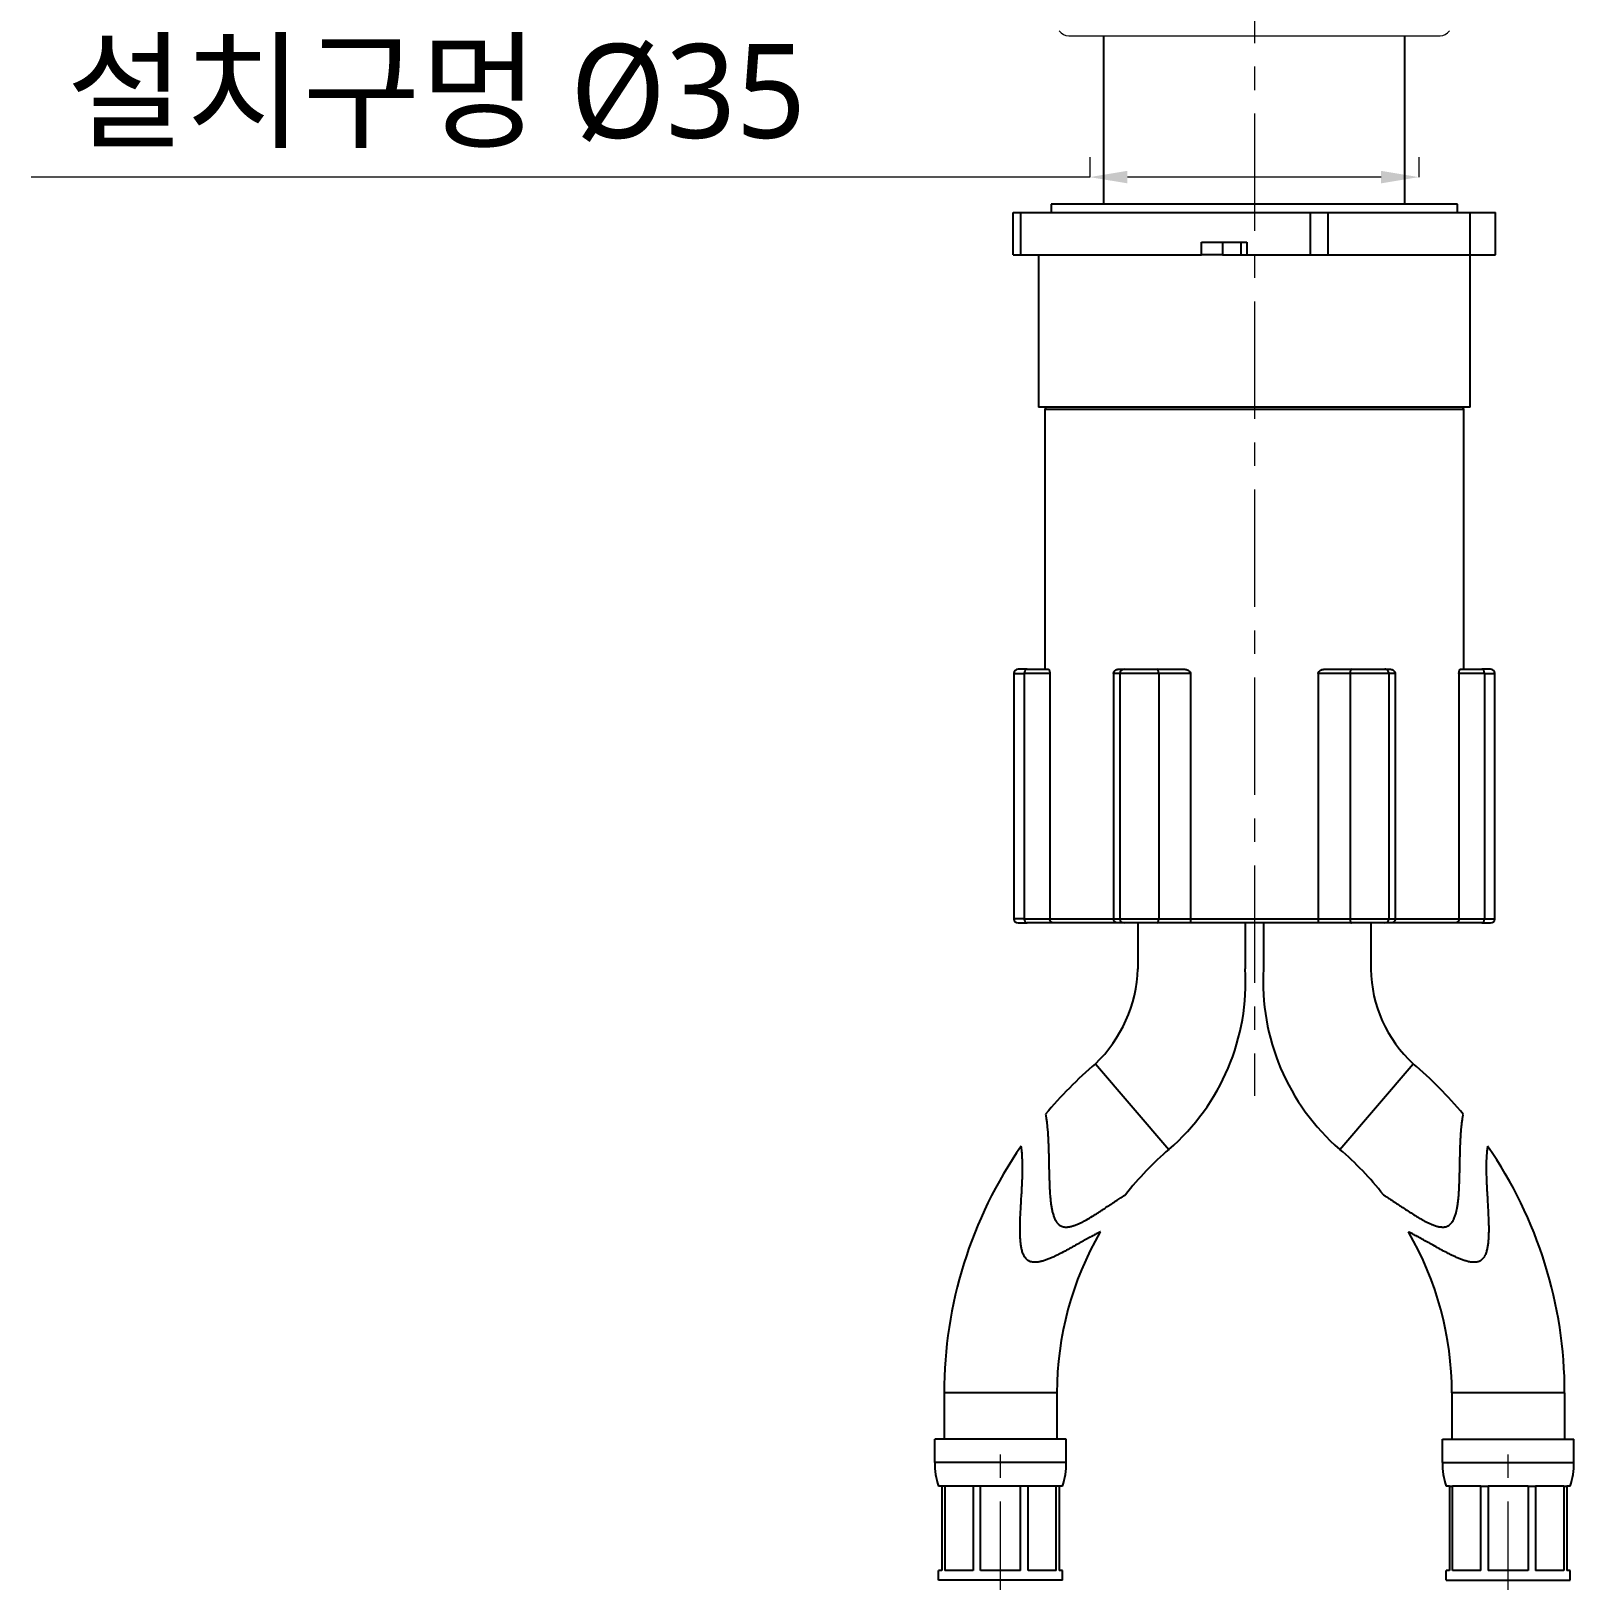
# Model space of a CAD drawing. Extents: x 2474 to 3264, y 0 to 579.
# Drawn here: x 2573.3 to 2737.4, y 108.5 to 273.3 of the extents above; entities that cross this region are included whole.
import ezdxf

# ---------------------------------------------------------------- set-up
doc = ezdxf.new("R2010")
doc.units = 0
doc.header["$LTSCALE"] = 10
doc.header["$MEASUREMENT"] = 0
doc.header["$PDMODE"] = 3
doc.header["$PDSIZE"] = -10
doc.linetypes.add('CENTER', pattern=[2, 1.25, -0.25, 0.25, -0.25])
doc.layers.get('0').update_dxf_attribs({"linetype": 'CONTINUOUS'})
doc.layers.get('DEFPOINTS').update_dxf_attribs({"linetype": 'CONTINUOUS'})
doc.layers.add('1', color=7, linetype='CONTINUOUS')
doc.layers.add('BODY', color=7, linetype='CONTINUOUS')
doc.styles.add('Daelim Dimension', font='NanumGothic.ttf')
doc.dimstyles.new('DEFAULT', dxfattribs={"dimscale": 2, "dimtxt": 2, "dimasz": 2, "dimexe": 0, "dimexo": 2, "dimgap": 1, "dimtad": 1, "dimdec": 0, "dimzin": 9, "dimdsep": 46, "dimtxsty": 'Daelim Dimension', "dimcen": 0.5, "dimclrd": 5, "dimclre": 5, "dimclrt": 256, "dimadec": 1, "dimazin": 0, "dimtfac": 1, "dimtdec": 0, "dimtix": 1, "dimtmove": 0, "dimatfit": 3, "dimfxl": 1, "dimtolj": 1, "dimtzin": 1, "dimlwd": 9, "dimlwe": 9, "dimarcsym": 0})

# ---------------------------------------------------------------- blocks, each defined once
blk = doc.blocks.new('*D0')
at = {"color": 5, "lineweight": 9, "ltscale": 0.5, "transparency": 16777216}
for p, q in [((2685.92, 259.85), (2685.92, 257.73)), ((2720.92, 259.85), (2720.92, 257.73)), ((2685.92, 257.73), (2573.3, 257.73)), ((2716.92, 257.73), (2689.92, 257.73))]:
    blk.add_line(p, q, dxfattribs=at)
at = {"color": 5, "ltscale": 0.5, "transparency": 16777216}
for points in [[(2689.92, 258.4), (2689.92, 257.07), (2685.92, 257.73)], [(2716.92, 258.4), (2716.92, 257.07), (2720.92, 257.73)]]:
    blk.add_solid(points, dxfattribs=at)
at = {"layer": 'DEFPOINTS', "color": 0, "ltscale": 0.5, "transparency": 16777216}
for p in [(2720.92, 257.73), (2685.92, 255.85), (2720.92, 255.85)]:
    blk.add_point(p, dxfattribs=at)
at = {"color": 7, "ltscale": 0.5, "transparency": 16777216, "insert": (2616.41, 266.36), "char_height": 10, "attachment_point": 5, "style": 'Daelim Dimension'}
blk.add_mtext('\\A1;설치구멍 %%C35', dxfattribs=at)

msp = doc.modelspace()

# ---------------------------------------------------------------- linework, layer by layer
at = {"ltscale": 0.5}
for p, q in [((2687.43, 254.92), (2687.43, 272.78)), ((2719.43, 254.92), (2719.43, 272.78))]:
    msp.add_line(p, q, dxfattribs=at)
at = {"layer": '1', "color": 7, "linetype": 'Continuous', "lineweight": 18}
for p, q in [((2683.68, 272.78), (2703.43, 272.78)), ((2703.43, 272.78), (2723.18, 272.78))]:
    msp.add_line(p, q, dxfattribs=at)
at = {"layer": '1', "color": 7, "linetype": 'Continuous', "lineweight": 13}
msp.add_line((2703.43, 273.28), (2703.43, 272.78), dxfattribs=at)
at = {"layer": '1', "color": 7, "linetype": 'Continuous', "lineweight": -3}
for p, q in [((2677.78, 253.97), (2678.58, 253.97)), ((2677.78, 249.47), (2677.78, 253.97)), ((2678.58, 253.97), (2709.39, 253.97)), ((2678.58, 249.47), (2678.58, 253.97)), ((2703.43, 254.87), (2681.83, 254.87)), ((2681.83, 254.87), (2681.83, 253.97)), ((2725.03, 254.87), (2703.43, 254.87)), ((2709.39, 253.97), (2711.3, 253.97)), ((2709.39, 249.47), (2709.39, 253.97)), ((2711.3, 253.97), (2726.38, 253.97)), ((2711.3, 249.47), (2711.3, 253.97)), ((2725.03, 253.97), (2725.03, 254.87)), ((2726.38, 253.97), (2729.08, 253.97)), ((2726.38, 249.47), (2726.38, 253.97)), ((2729.08, 249.47), (2729.08, 253.97)), ((2697.81, 250.82), (2702.64, 250.82)), ((2697.81, 249.47), (2697.81, 250.82)), ((2700.05, 250.82), (2700.05, 249.47)), ((2701.98, 250.82), (2701.98, 249.47)), ((2702.64, 250.82), (2702.64, 249.47)), ((2677.78, 249.47), (2678.58, 249.47)), ((2678.58, 249.47), (2697.81, 249.47)), ((2680.48, 249.47), (2680.48, 233.27)), ((2700.05, 249.47), (2697.81, 249.47)), ((2700.05, 249.47), (2701.98, 249.47)), ((2701.98, 249.47), (2702.64, 249.47)), ((2702.64, 249.47), (2709.39, 249.47)), ((2709.39, 249.47), (2711.3, 249.47)), ((2711.3, 249.47), (2726.38, 249.47)), ((2726.38, 249.47), (2729.08, 249.47)), ((2726.38, 233.27), (2726.38, 249.47)), ((2703.43, 233.27), (2680.48, 233.27)), ((2725.71, 233), (2681.16, 233)), ((2681.16, 233), (2681.16, 205.37)), ((2726.38, 233.27), (2703.43, 233.27)), ((2725.71, 205.37), (2725.71, 233)), ((2677.86, 204.92), (2678.95, 204.92)), ((2677.86, 204.92), (2677.86, 178.82)), ((2679.25, 205.37), (2678.31, 205.37)), ((2678.95, 204.92), (2678.95, 178.82)), ((2681.67, 204.92), (2678.95, 204.92)), ((2679.25, 205.37), (2681.52, 205.37)), ((2681.67, 204.92), (2681.67, 178.82)), ((2689.13, 204.92), (2688.46, 204.92)), ((2688.46, 204.92), (2688.46, 178.82)), ((2689.01, 205.37), (2689.57, 205.37)), ((2689.13, 204.92), (2689.13, 178.82)), ((2693.26, 204.92), (2689.13, 204.92)), ((2689.57, 205.37), (2693.11, 205.37)), ((2693.11, 205.37), (2695.95, 205.37)), ((2696.64, 204.92), (2693.26, 204.92)), ((2693.26, 204.92), (2693.26, 178.82)), ((2696.64, 204.92), (2696.64, 178.82)), ((2710.23, 204.92), (2710.23, 178.82)), ((2713.61, 204.92), (2710.23, 204.92)), ((2710.92, 205.37), (2713.76, 205.37)), ((2713.61, 204.92), (2713.61, 178.82)), ((2717.74, 204.92), (2713.61, 204.92)), ((2713.76, 205.37), (2717.3, 205.37)), ((2717.3, 205.37), (2717.86, 205.37)), ((2718.41, 204.92), (2717.74, 204.92)), ((2717.74, 204.92), (2717.74, 178.82)), ((2718.41, 204.92), (2718.41, 178.82)), ((2727.92, 204.92), (2725.2, 204.92)), ((2725.2, 204.92), (2725.2, 178.82)), ((2725.35, 205.37), (2727.62, 205.37)), ((2728.56, 205.37), (2727.62, 205.37)), ((2727.92, 204.92), (2729.01, 204.92)), ((2727.92, 204.92), (2727.92, 178.82)), ((2729.01, 178.82), (2729.01, 204.92)), ((2678.95, 178.82), (2677.86, 178.82)), ((2678.31, 178.37), (2679.25, 178.37)), ((2678.95, 178.82), (2681.67, 178.82)), ((2682.07, 178.37), (2679.25, 178.37)), ((2681.67, 178.82), (2688.46, 178.82)), ((2688.87, 178.37), (2682.07, 178.37)), ((2688.46, 178.82), (2689.13, 178.82)), ((2689.57, 178.37), (2688.87, 178.37)), ((2689.13, 178.82), (2693.26, 178.82)), ((2693.11, 178.37), (2689.57, 178.37)), ((2691.04, 178.36), (2691.04, 173.45)), ((2696.64, 178.37), (2693.11, 178.37)), ((2693.26, 178.82), (2696.64, 178.82)), ((2696.64, 178.82), (2710.23, 178.82)), ((2710.23, 178.37), (2696.64, 178.37)), ((2702.46, 178.39), (2702.46, 173.48)), ((2704.41, 178.39), (2704.41, 173.48)), ((2710.23, 178.82), (2713.61, 178.82)), ((2713.76, 178.37), (2710.23, 178.37)), ((2713.61, 178.82), (2717.74, 178.82)), ((2717.3, 178.37), (2713.76, 178.37)), ((2715.82, 178.36), (2715.82, 173.45)), ((2718, 178.37), (2717.3, 178.37)), ((2717.74, 178.82), (2718.41, 178.82)), ((2724.79, 178.37), (2718, 178.37)), ((2718.41, 178.82), (2725.2, 178.82)), ((2727.62, 178.37), (2724.79, 178.37)), ((2725.2, 178.82), (2727.92, 178.82)), ((2727.62, 178.37), (2728.56, 178.37)), ((2727.92, 178.82), (2729.01, 178.82)), ((2686.54, 163.39), (2694.35, 154.28)), ((2712.52, 154.28), (2720.33, 163.39)), ((2670.43, 128.37), (2670.43, 123.46)), ((2676.43, 128.37), (2670.43, 128.37)), ((2682.43, 128.37), (2676.43, 128.37)), ((2682.43, 128.37), (2682.43, 123.46)), ((2724.43, 128.37), (2724.43, 123.46)), ((2730.43, 128.37), (2724.43, 128.37)), ((2736.43, 128.37), (2730.43, 128.37)), ((2736.43, 128.37), (2736.43, 123.46)), ((2683.43, 123.46), (2669.43, 123.46)), ((2669.43, 120.96), (2669.43, 123.46)), ((2683.43, 120.96), (2683.43, 123.46)), ((2723.43, 123.46), (2737.43, 123.46)), ((2723.43, 120.96), (2723.43, 123.46)), ((2737.43, 120.96), (2737.43, 123.46)), ((2683.43, 120.96), (2669.43, 120.96)), ((2723.43, 120.96), (2737.43, 120.96)), ((2670.18, 118.46), (2669.83, 118.46)), ((2670.18, 118.46), (2670.18, 109.46)), ((2670.51, 118.46), (2670.18, 118.46)), ((2670.51, 118.46), (2670.51, 109.46)), ((2673.52, 118.46), (2670.51, 118.46)), ((2673.52, 118.46), (2673.52, 109.46)), ((2674.31, 118.46), (2673.52, 118.46)), ((2674.31, 109.46), (2674.31, 118.46)), ((2678.55, 118.46), (2674.31, 118.46)), ((2678.55, 109.46), (2678.55, 118.46)), ((2679.36, 118.46), (2678.55, 118.46)), ((2679.36, 109.46), (2679.36, 118.46)), ((2682.35, 118.46), (2679.36, 118.46)), ((2682.35, 109.46), (2682.35, 118.46)), ((2682.68, 118.46), (2682.35, 118.46)), ((2682.68, 118.46), (2682.68, 109.46)), ((2683.03, 118.46), (2682.68, 118.46)), ((2724.18, 118.46), (2723.83, 118.46)), ((2724.18, 118.46), (2724.18, 109.46)), ((2724.18, 118.46), (2724.52, 118.46)), ((2724.52, 109.46), (2724.52, 118.46)), ((2727.51, 118.46), (2724.52, 118.46)), ((2727.51, 109.46), (2727.51, 118.46)), ((2727.51, 118.46), (2728.31, 118.46)), ((2728.31, 118.46), (2728.31, 109.46)), ((2732.55, 118.46), (2728.31, 118.46)), ((2732.55, 118.46), (2732.55, 109.46)), ((2732.55, 118.46), (2733.35, 118.46)), ((2733.35, 118.46), (2733.35, 109.46)), ((2736.36, 118.46), (2733.35, 118.46)), ((2736.36, 118.46), (2736.36, 109.46)), ((2736.36, 118.46), (2736.68, 118.46)), ((2736.68, 118.46), (2736.68, 109.46)), ((2737.03, 118.46), (2736.68, 118.46)), ((2670.18, 109.46), (2669.83, 109.46)), ((2669.83, 108.46), (2669.83, 109.46)), ((2673.52, 109.46), (2670.51, 109.46)), ((2678.55, 109.46), (2674.31, 109.46)), ((2682.35, 109.46), (2679.36, 109.46)), ((2683.03, 109.46), (2682.68, 109.46)), ((2683.03, 108.46), (2683.03, 109.46)), ((2724.18, 109.46), (2723.83, 109.46)), ((2723.83, 108.46), (2723.83, 109.46)), ((2727.51, 109.46), (2724.52, 109.46)), ((2732.55, 109.46), (2728.31, 109.46)), ((2736.36, 109.46), (2733.35, 109.46)), ((2737.03, 109.46), (2736.68, 109.46)), ((2737.03, 108.46), (2737.03, 109.46)), ((2683.03, 108.46), (2669.83, 108.46)), ((2723.83, 108.46), (2737.03, 108.46))]:
    msp.add_line(p, q, dxfattribs=at)
at = {"layer": '1', "color": 7, "linetype": 'Continuous', "lineweight": 18}
for centre, start, end in [((2683.68, 274.03), 216.8704, 270), ((2723.18, 274.03), 270, 323.1296)]:
    msp.add_arc(centre, 1.25, start, end, dxfattribs=at)
at = {"layer": '1', "color": 7, "linetype": 'Continuous', "lineweight": -3}
for centre, radius, start, end in [((2681.43, 233), 0.27, 90, 180), ((2725.44, 233), 0.27, 0, 90), ((2678.31, 204.92), 0.45, 90, 180), ((2728.56, 204.92), 0.45, 0, 90), ((2678.31, 178.82), 0.45, 180, 270), ((2728.56, 178.82), 0.45, 270, 0), ((2676.23, 174.05), 14.83, 314.0472, 357.7967), ((2679, 172.08), 23.5, 310.7751, 3.4145), ((2727.87, 172.08), 23.5, 176.5855, 229.2249), ((2729.76, 173.66), 13.94, 180.8719, 227.4292), ((2716.57, 128.37), 46.14, 130.6169, 140.0255), ((2690.3, 128.37), 46.14, 39.9745, 49.3831), ((2716.57, 128.37), 46.14, 145.3178, 180), ((2716.57, 128.37), 34.14, 130.6169, 141.8629), ((2690.3, 128.37), 34.14, 38.1371, 49.3831), ((2690.3, 128.37), 46.14, 0, 34.6822), ((2716.57, 128.37), 34.14, 149.8666, 180), ((2690.3, 128.37), 34.14, 0, 30.1334), ((2677.43, 120.96), 8, 180, 198.1949), ((2675.43, 120.96), 8, 341.8051, 0), ((2731.43, 120.96), 8, 180, 198.1949), ((2729.43, 120.96), 8, 341.8051, 0)]:
    msp.add_arc(centre, radius, start, end, dxfattribs=at)
for centre, major_axis, ratio, start_param, end_param in [((2679.25, 204.92), (0, -0.45), 0.652821, 3.141593, 4.712389), ((2689.57, 204.92), (0, -0.45), 0.982435, 3.141593, 4.712389), ((2693.11, 204.92), (0, -0.45), 0.329614, 1.570796, 3.141593), ((2713.76, 204.92), (0, -0.45), 0.329614, 3.141593, 4.712389), ((2717.3, 204.92), (0, -0.45), 0.982435, 1.570796, 3.141593), ((2727.62, 204.92), (0, 0.45), 0.652821, 4.712389, 6.283185), ((2679.25, 178.82), (0, -0.45), 0.652821, 4.712389, 6.283185), ((2689.57, 178.82), (0, -0.45), 0.982435, 4.712389, 6.283185), ((2693.11, 178.82), (0, -0.45), 0.329614, 0, 1.570796), ((2713.76, 178.82), (0, 0.45), 0.329614, 1.570796, 3.141593), ((2717.3, 178.82), (0, 0.45), 0.982435, 3.141593, 4.712389), ((2727.62, 178.82), (0, 0.45), 0.652821, 3.141593, 4.712389)]:
    msp.add_ellipse(centre, major_axis=major_axis, ratio=ratio, start_param=start_param, end_param=end_param, dxfattribs=at)
for points, knots in [([(2681.52, 205.37), (2681.53, 205.37), (2681.54, 205.37), (2681.55, 205.36), (2681.56, 205.36), (2681.57, 205.34), (2681.58, 205.33), (2681.59, 205.31), (2681.59, 205.3), (2681.6, 205.29), (2681.61, 205.28), (2681.62, 205.26), (2681.62, 205.24), (2681.64, 205.19), (2681.64, 205.16), (2681.65, 205.13), (2681.65, 205.12), (2681.65, 205.1), (2681.65, 205.1), (2681.66, 205.07), (2681.66, 205.05), (2681.66, 205.02), (2681.66, 205), (2681.67, 204.96), (2681.67, 204.94), (2681.67, 204.92)], [0, 0, 0, 0, 0.125, 0.125, 0.25, 0.25, 0.375, 0.375, 0.4375, 0.4375, 0.5, 0.5, 0.625, 0.625, 0.75, 0.75, 0.78125, 0.78125, 0.8125, 0.8125, 0.875, 0.875, 0.9375, 0.9375, 1, 1, 1, 1]), ([(2688.46, 204.92), (2688.46, 204.94), (2688.46, 204.96), (2688.46, 204.99), (2688.47, 205), (2688.47, 205.02), (2688.47, 205.03), (2688.48, 205.05), (2688.49, 205.07), (2688.5, 205.1), (2688.51, 205.1), (2688.51, 205.12), (2688.52, 205.13), (2688.54, 205.16), (2688.57, 205.19), (2688.6, 205.22), (2688.61, 205.24), (2688.64, 205.26), (2688.65, 205.26), (2688.69, 205.29), (2688.72, 205.3), (2688.76, 205.32), (2688.77, 205.33), (2688.8, 205.34), (2688.82, 205.34), (2688.86, 205.36), (2688.89, 205.36), (2688.95, 205.37), (2688.98, 205.37), (2689.01, 205.37)], [0, 0, 0, 0, 0.0625, 0.0625, 0.09375, 0.09375, 0.125, 0.125, 0.1875, 0.1875, 0.21875, 0.21875, 0.25, 0.25, 0.375, 0.375, 0.4375, 0.4375, 0.5, 0.5, 0.625, 0.625, 0.6875, 0.6875, 0.75, 0.75, 0.875, 0.875, 1, 1, 1, 1]), ([(2695.95, 205.37), (2695.99, 205.37), (2696.02, 205.37), (2696.1, 205.36), (2696.13, 205.36), (2696.2, 205.34), (2696.24, 205.33), (2696.29, 205.31), (2696.31, 205.3), (2696.34, 205.29), (2696.36, 205.28), (2696.41, 205.26), (2696.44, 205.24), (2696.5, 205.19), (2696.53, 205.16), (2696.56, 205.13), (2696.57, 205.12), (2696.58, 205.1), (2696.59, 205.1), (2696.6, 205.07), (2696.61, 205.05), (2696.63, 205.02), (2696.63, 205), (2696.64, 204.96), (2696.64, 204.94), (2696.64, 204.92)], [0, 0, 0, 0, 0.125, 0.125, 0.25, 0.25, 0.375, 0.375, 0.4375, 0.4375, 0.5, 0.5, 0.625, 0.625, 0.75, 0.75, 0.78125, 0.78125, 0.8125, 0.8125, 0.875, 0.875, 0.9375, 0.9375, 1, 1, 1, 1]), ([(2710.23, 204.92), (2710.23, 204.94), (2710.23, 204.96), (2710.23, 204.99), (2710.24, 205), (2710.24, 205.02), (2710.25, 205.03), (2710.26, 205.05), (2710.27, 205.07), (2710.28, 205.1), (2710.29, 205.1), (2710.3, 205.12), (2710.3, 205.13), (2710.34, 205.16), (2710.36, 205.19), (2710.41, 205.22), (2710.42, 205.24), (2710.46, 205.26), (2710.47, 205.26), (2710.52, 205.29), (2710.56, 205.3), (2710.61, 205.32), (2710.63, 205.33), (2710.66, 205.34), (2710.68, 205.34), (2710.74, 205.36), (2710.77, 205.36), (2710.85, 205.37), (2710.88, 205.37), (2710.92, 205.37)], [0, 0, 0, 0, 0.0625, 0.0625, 0.09375, 0.09375, 0.125, 0.125, 0.1875, 0.1875, 0.21875, 0.21875, 0.25, 0.25, 0.375, 0.375, 0.4375, 0.4375, 0.5, 0.5, 0.625, 0.625, 0.6875, 0.6875, 0.75, 0.75, 0.875, 0.875, 1, 1, 1, 1]), ([(2717.86, 205.37), (2717.89, 205.37), (2717.92, 205.37), (2717.98, 205.36), (2718.01, 205.36), (2718.07, 205.34), (2718.09, 205.33), (2718.14, 205.31), (2718.15, 205.3), (2718.18, 205.29), (2718.19, 205.28), (2718.23, 205.26), (2718.25, 205.24), (2718.3, 205.19), (2718.32, 205.16), (2718.35, 205.13), (2718.35, 205.12), (2718.36, 205.1), (2718.37, 205.1), (2718.38, 205.07), (2718.39, 205.05), (2718.4, 205.02), (2718.4, 205), (2718.41, 204.96), (2718.41, 204.94), (2718.41, 204.92)], [0, 0, 0, 0, 0.125, 0.125, 0.25, 0.25, 0.375, 0.375, 0.4375, 0.4375, 0.5, 0.5, 0.625, 0.625, 0.75, 0.75, 0.78125, 0.78125, 0.8125, 0.8125, 0.875, 0.875, 0.9375, 0.9375, 1, 1, 1, 1]), ([(2725.2, 204.92), (2725.2, 204.94), (2725.2, 204.96), (2725.2, 204.99), (2725.2, 205), (2725.21, 205.02), (2725.21, 205.03), (2725.21, 205.05), (2725.21, 205.07), (2725.21, 205.1), (2725.22, 205.1), (2725.22, 205.12), (2725.22, 205.13), (2725.23, 205.16), (2725.23, 205.19), (2725.24, 205.22), (2725.25, 205.24), (2725.25, 205.26), (2725.26, 205.26), (2725.27, 205.29), (2725.27, 205.3), (2725.28, 205.32), (2725.29, 205.33), (2725.3, 205.34), (2725.3, 205.34), (2725.31, 205.36), (2725.32, 205.36), (2725.33, 205.37), (2725.34, 205.37), (2725.35, 205.37)], [0, 0, 0, 0, 0.0625, 0.0625, 0.09375, 0.09375, 0.125, 0.125, 0.1875, 0.1875, 0.21875, 0.21875, 0.25, 0.25, 0.375, 0.375, 0.4375, 0.4375, 0.5, 0.5, 0.625, 0.625, 0.6875, 0.6875, 0.75, 0.75, 0.875, 0.875, 1, 1, 1, 1]), ([(2682.07, 178.37), (2682.07, 178.37), (2682.06, 178.37), (2682.05, 178.37), (2682.04, 178.37), (2682.02, 178.38), (2682.01, 178.38), (2681.98, 178.38), (2681.97, 178.39), (2681.95, 178.39), (2681.93, 178.4), (2681.9, 178.42), (2681.87, 178.43), (2681.84, 178.45), (2681.83, 178.46), (2681.81, 178.48), (2681.79, 178.5), (2681.77, 178.52), (2681.75, 178.54), (2681.75, 178.56), (2681.72, 178.59), (2681.71, 178.62), (2681.7, 178.65), (2681.69, 178.66), (2681.69, 178.67), (2681.69, 178.68), (2681.68, 178.7), (2681.68, 178.72), (2681.67, 178.76), (2681.67, 178.79), (2681.67, 178.82)], [0, 0, 0, 0, 0.03125, 0.03125, 0.0625, 0.0625, 0.125, 0.125, 0.1875, 0.1875, 0.25, 0.25, 0.375, 0.375, 0.4375, 0.4375, 0.5, 0.5625, 0.5625, 0.625, 0.625, 0.75, 0.75, 0.78125, 0.78125, 0.8125, 0.8125, 0.875, 0.875, 1, 1, 1, 1]), ([(2688.87, 178.37), (2688.87, 178.37), (2688.86, 178.37), (2688.85, 178.37), (2688.84, 178.37), (2688.82, 178.38), (2688.81, 178.38), (2688.78, 178.38), (2688.77, 178.39), (2688.74, 178.39), (2688.73, 178.4), (2688.69, 178.42), (2688.67, 178.43), (2688.64, 178.45), (2688.62, 178.46), (2688.6, 178.48), (2688.58, 178.5), (2688.56, 178.52), (2688.55, 178.54), (2688.54, 178.56), (2688.52, 178.59), (2688.5, 178.62), (2688.49, 178.65), (2688.49, 178.66), (2688.48, 178.67), (2688.48, 178.68), (2688.47, 178.7), (2688.47, 178.72), (2688.46, 178.76), (2688.46, 178.79), (2688.46, 178.82)], [0, 0, 0, 0, 0.03125, 0.03125, 0.0625, 0.0625, 0.125, 0.125, 0.1875, 0.1875, 0.25, 0.25, 0.375, 0.375, 0.4375, 0.4375, 0.5, 0.5625, 0.5625, 0.625, 0.625, 0.75, 0.75, 0.78125, 0.78125, 0.8125, 0.8125, 0.875, 0.875, 1, 1, 1, 1]), ([(2696.64, 178.82), (2696.64, 178.79), (2696.64, 178.76), (2696.64, 178.72), (2696.64, 178.7), (2696.64, 178.68), (2696.64, 178.67), (2696.64, 178.66), (2696.64, 178.65), (2696.64, 178.62), (2696.64, 178.59), (2696.64, 178.56), (2696.64, 178.54), (2696.64, 178.52), (2696.64, 178.5), (2696.64, 178.48), (2696.64, 178.46), (2696.64, 178.45), (2696.64, 178.43), (2696.64, 178.42), (2696.64, 178.4), (2696.64, 178.39), (2696.64, 178.39), (2696.64, 178.38), (2696.64, 178.38), (2696.64, 178.38), (2696.64, 178.37), (2696.64, 178.37), (2696.64, 178.37), (2696.64, 178.37), (2696.64, 178.37)], [0, 0, 0, 0, 0.125, 0.125, 0.1875, 0.1875, 0.21875, 0.21875, 0.25, 0.25, 0.375, 0.375, 0.4375, 0.4375, 0.5, 0.5625, 0.5625, 0.625, 0.625, 0.75, 0.75, 0.8125, 0.8125, 0.875, 0.875, 0.9375, 0.9375, 0.96875, 0.96875, 1, 1, 1, 1]), ([(2710.23, 178.82), (2710.23, 178.79), (2710.23, 178.76), (2710.23, 178.72), (2710.23, 178.7), (2710.23, 178.68), (2710.23, 178.67), (2710.23, 178.66), (2710.23, 178.65), (2710.23, 178.62), (2710.23, 178.59), (2710.23, 178.56), (2710.23, 178.54), (2710.23, 178.52), (2710.23, 178.5), (2710.23, 178.48), (2710.23, 178.46), (2710.23, 178.45), (2710.23, 178.43), (2710.23, 178.42), (2710.23, 178.4), (2710.23, 178.39), (2710.23, 178.39), (2710.23, 178.38), (2710.23, 178.38), (2710.23, 178.38), (2710.23, 178.37), (2710.23, 178.37), (2710.23, 178.37), (2710.23, 178.37), (2710.23, 178.37)], [0, 0, 0, 0, 0.125, 0.125, 0.1875, 0.1875, 0.21875, 0.21875, 0.25, 0.25, 0.375, 0.375, 0.4375, 0.4375, 0.5, 0.5625, 0.5625, 0.625, 0.625, 0.75, 0.75, 0.8125, 0.8125, 0.875, 0.875, 0.9375, 0.9375, 0.96875, 0.96875, 1, 1, 1, 1]), ([(2718.41, 178.82), (2718.41, 178.79), (2718.41, 178.76), (2718.4, 178.72), (2718.4, 178.7), (2718.39, 178.68), (2718.39, 178.67), (2718.38, 178.66), (2718.38, 178.65), (2718.37, 178.62), (2718.35, 178.59), (2718.33, 178.56), (2718.32, 178.54), (2718.3, 178.52), (2718.29, 178.5), (2718.27, 178.48), (2718.24, 178.46), (2718.23, 178.45), (2718.2, 178.43), (2718.18, 178.42), (2718.14, 178.4), (2718.13, 178.39), (2718.1, 178.39), (2718.09, 178.38), (2718.06, 178.38), (2718.05, 178.38), (2718.03, 178.37), (2718.02, 178.37), (2718.01, 178.37), (2718, 178.37), (2718, 178.37)], [0, 0, 0, 0, 0.125, 0.125, 0.1875, 0.1875, 0.21875, 0.21875, 0.25, 0.25, 0.375, 0.375, 0.4375, 0.4375, 0.5, 0.5625, 0.5625, 0.625, 0.625, 0.75, 0.75, 0.8125, 0.8125, 0.875, 0.875, 0.9375, 0.9375, 0.96875, 0.96875, 1, 1, 1, 1]), ([(2725.2, 178.82), (2725.2, 178.79), (2725.2, 178.76), (2725.19, 178.72), (2725.19, 178.7), (2725.18, 178.68), (2725.18, 178.67), (2725.17, 178.66), (2725.17, 178.65), (2725.16, 178.62), (2725.15, 178.59), (2725.12, 178.56), (2725.11, 178.54), (2725.1, 178.52), (2725.08, 178.5), (2725.06, 178.48), (2725.04, 178.46), (2725.03, 178.45), (2724.99, 178.43), (2724.97, 178.42), (2724.93, 178.4), (2724.92, 178.39), (2724.9, 178.39), (2724.88, 178.38), (2724.86, 178.38), (2724.85, 178.38), (2724.83, 178.37), (2724.82, 178.37), (2724.81, 178.37), (2724.8, 178.37), (2724.79, 178.37)], [0, 0, 0, 0, 0.125, 0.125, 0.1875, 0.1875, 0.21875, 0.21875, 0.25, 0.25, 0.375, 0.375, 0.4375, 0.4375, 0.5, 0.5625, 0.5625, 0.625, 0.625, 0.75, 0.75, 0.8125, 0.8125, 0.875, 0.875, 0.9375, 0.9375, 0.96875, 0.96875, 1, 1, 1, 1]), ([(2681.21, 158.01), (2681.21, 158.01), (2681.22, 158.01), (2681.22, 157.98), (2681.23, 157.95), (2681.24, 157.87), (2681.25, 157.79), (2681.26, 157.74), (2681.27, 157.73), (2681.27, 157.7), (2681.28, 157.67), (2681.28, 157.63), (2681.29, 157.55), (2681.3, 157.49), (2681.33, 157.3), (2681.35, 157.16), (2681.37, 156.97), (2681.37, 156.95), (2681.38, 156.91), (2681.38, 156.85), (2681.4, 156.69), (2681.41, 156.56), (2681.44, 156.27), (2681.46, 156.07), (2681.47, 155.8), (2681.48, 155.75), (2681.48, 155.64), (2681.49, 155.58), (2681.5, 155.42), (2681.5, 155.31), (2681.52, 154.96), (2681.53, 154.73), (2681.54, 154.26), (2681.55, 154.01), (2681.56, 153.64), (2681.56, 153.52), (2681.57, 153.33), (2681.57, 153.27), (2681.57, 153.14), (2681.57, 153.08), (2681.58, 152.76), (2681.58, 152.51), (2681.59, 151.99), (2681.6, 151.74), (2681.61, 151.22), (2681.62, 150.97), (2681.64, 150.45), (2681.65, 150.19), (2681.68, 149.67), (2681.7, 149.41), (2681.73, 149.02), (2681.75, 148.88), (2681.77, 148.69), (2681.78, 148.62), (2681.79, 148.49), (2681.8, 148.43), (2681.83, 148.23), (2681.86, 148.1), (2681.91, 147.84), (2681.93, 147.71), (2681.98, 147.52), (2682, 147.45), (2682.04, 147.33), (2682.06, 147.26), (2682.1, 147.14), (2682.12, 147.08), (2682.17, 146.96), (2682.2, 146.9), (2682.25, 146.78), (2682.28, 146.72), (2682.33, 146.64), (2682.35, 146.61), (2682.39, 146.56), (2682.41, 146.53), (2682.46, 146.45), (2682.51, 146.4), (2682.56, 146.35), (2682.57, 146.33), (2682.6, 146.31), (2682.61, 146.3), (2682.64, 146.27), (2682.67, 146.25), (2682.75, 146.19), (2682.8, 146.16), (2682.88, 146.12), (2682.91, 146.11), (2682.97, 146.08), (2683, 146.07), (2683.09, 146.05), (2683.15, 146.04), (2683.27, 146.02), (2683.33, 146.02), (2683.42, 146.02), (2683.45, 146.02), (2683.51, 146.02), (2683.55, 146.02), (2683.64, 146.03), (2683.7, 146.04), (2683.82, 146.06), (2683.88, 146.07), (2683.99, 146.1), (2684.05, 146.12), (2684.14, 146.14), (2684.17, 146.15), (2684.23, 146.17), (2684.25, 146.18), (2684.34, 146.21), (2684.4, 146.23), (2684.57, 146.3), (2684.68, 146.34), (2684.9, 146.44), (2685, 146.5), (2685.22, 146.6), (2685.32, 146.66), (2685.64, 146.83), (2685.84, 146.95), (2686.25, 147.19), (2686.45, 147.32), (2686.74, 147.5), (2686.84, 147.57), (2687.03, 147.69), (2687.13, 147.75), (2687.42, 147.94), (2687.6, 148.07), (2687.88, 148.25), (2687.97, 148.31), (2688.15, 148.43), (2688.24, 148.49), (2688.41, 148.6), (2688.5, 148.66), (2688.62, 148.74), (2688.66, 148.77), (2688.75, 148.82), (2688.79, 148.85), (2688.91, 148.93), (2688.98, 148.98), (2689.13, 149.07), (2689.2, 149.12), (2689.29, 149.17), (2689.3, 149.18), (2689.33, 149.2), (2689.35, 149.21), (2689.39, 149.24), (2689.42, 149.26), (2689.51, 149.32), (2689.55, 149.35), (2689.61, 149.38), (2689.63, 149.4), (2689.66, 149.41), (2689.66, 149.42), (2689.68, 149.42), (2689.71, 149.44), (2689.72, 149.45), (2689.72, 149.45)], [0, 0, 0, 0, 0.015625, 0.015625, 0.03125, 0.046875, 0.0625, 0.0625, 0.066406, 0.066406, 0.070312, 0.078125, 0.078125, 0.09375, 0.09375, 0.125, 0.125, 0.128906, 0.128906, 0.132812, 0.140625, 0.15625, 0.15625, 0.1875, 0.1875, 0.195312, 0.195312, 0.203125, 0.203125, 0.21875, 0.21875, 0.25, 0.25, 0.28125, 0.28125, 0.296875, 0.296875, 0.304687, 0.304687, 0.3125, 0.3125, 0.34375, 0.34375, 0.375, 0.375, 0.40625, 0.40625, 0.4375, 0.4375, 0.46875, 0.46875, 0.484375, 0.484375, 0.492187, 0.492187, 0.5, 0.5, 0.515625, 0.515625, 0.53125, 0.53125, 0.539063, 0.539063, 0.546875, 0.546875, 0.554688, 0.554688, 0.5625, 0.5625, 0.570313, 0.570313, 0.574219, 0.574219, 0.578125, 0.578125, 0.585938, 0.585938, 0.587891, 0.587891, 0.589844, 0.589844, 0.59375, 0.59375, 0.601563, 0.601563, 0.605469, 0.605469, 0.609375, 0.609375, 0.617188, 0.617188, 0.625, 0.625, 0.628906, 0.628906, 0.632813, 0.632813, 0.640625, 0.640625, 0.648438, 0.648438, 0.65625, 0.65625, 0.660156, 0.660156, 0.664063, 0.664063, 0.671875, 0.671875, 0.6875, 0.6875, 0.703125, 0.703125, 0.71875, 0.71875, 0.75, 0.75, 0.78125, 0.78125, 0.796875, 0.796875, 0.8125, 0.8125, 0.84375, 0.84375, 0.859375, 0.859375, 0.875, 0.875, 0.890625, 0.890625, 0.898438, 0.898438, 0.90625, 0.90625, 0.921875, 0.921875, 0.9375, 0.9375, 0.941406, 0.941406, 0.945313, 0.945313, 0.953125, 0.953125, 0.96875, 0.96875, 0.976563, 0.976563, 0.980469, 0.980469, 0.984375, 1, 1, 1, 1]), ([(2717.15, 149.45), (2717.15, 149.45), (2717.16, 149.45), (2717.19, 149.42), (2717.21, 149.41), (2717.24, 149.4), (2717.25, 149.38), (2717.26, 149.38), (2717.32, 149.35), (2717.36, 149.31), (2717.47, 149.24), (2717.54, 149.2), (2717.62, 149.15), (2717.64, 149.14), (2717.67, 149.12), (2717.69, 149.11), (2717.74, 149.07), (2717.78, 149.05), (2717.89, 148.97), (2717.97, 148.92), (2718.13, 148.82), (2718.21, 148.76), (2718.38, 148.65), (2718.46, 148.6), (2718.64, 148.48), (2718.73, 148.42), (2718.91, 148.3), (2719, 148.24), (2719.28, 148.06), (2719.47, 147.93), (2719.85, 147.68), (2720.05, 147.55), (2720.44, 147.3), (2720.64, 147.18), (2720.95, 147), (2721.05, 146.94), (2721.26, 146.82), (2721.36, 146.76), (2721.57, 146.64), (2721.68, 146.59), (2721.89, 146.48), (2722, 146.43), (2722.22, 146.33), (2722.33, 146.28), (2722.56, 146.2), (2722.67, 146.16), (2722.82, 146.12), (2722.85, 146.11), (2722.91, 146.09), (2722.94, 146.08), (2723.03, 146.06), (2723.09, 146.05), (2723.21, 146.03), (2723.27, 146.03), (2723.39, 146.02), (2723.45, 146.01), (2723.54, 146.02), (2723.57, 146.02), (2723.63, 146.02), (2723.66, 146.03), (2723.76, 146.04), (2723.82, 146.06), (2723.9, 146.09), (2723.93, 146.1), (2723.98, 146.12), (2723.99, 146.12), (2724.02, 146.14), (2724.03, 146.14), (2724.1, 146.18), (2724.15, 146.21), (2724.23, 146.27), (2724.25, 146.29), (2724.3, 146.34), (2724.32, 146.36), (2724.39, 146.43), (2724.43, 146.48), (2724.5, 146.59), (2724.54, 146.64), (2724.59, 146.73), (2724.6, 146.76), (2724.63, 146.81), (2724.65, 146.84), (2724.69, 146.93), (2724.71, 146.99), (2724.76, 147.12), (2724.78, 147.18), (2724.84, 147.36), (2724.88, 147.49), (2724.92, 147.65), (2724.93, 147.68), (2724.94, 147.75), (2724.95, 147.78), (2724.97, 147.88), (2724.98, 147.94), (2725.02, 148.14), (2725.04, 148.27), (2725.08, 148.53), (2725.1, 148.66), (2725.13, 148.92), (2725.14, 149.05), (2725.17, 149.44), (2725.19, 149.7), (2725.22, 150.22), (2725.23, 150.48), (2725.25, 150.87), (2725.25, 150.99), (2725.26, 151.19), (2725.26, 151.25), (2725.26, 151.38), (2725.26, 151.45), (2725.27, 151.77), (2725.28, 152.03), (2725.29, 152.54), (2725.29, 152.79), (2725.3, 153.29), (2725.31, 153.54), (2725.32, 154.02), (2725.32, 154.26), (2725.34, 154.74), (2725.35, 154.97), (2725.36, 155.25), (2725.37, 155.31), (2725.37, 155.4), (2725.37, 155.42), (2725.38, 155.48), (2725.38, 155.62), (2725.39, 155.75), (2725.41, 156.07), (2725.43, 156.27), (2725.45, 156.56), (2725.46, 156.65), (2725.48, 156.78), (2725.48, 156.83), (2725.49, 156.91), (2725.5, 156.95), (2725.52, 157.16), (2725.54, 157.3), (2725.57, 157.49), (2725.57, 157.55), (2725.59, 157.63), (2725.59, 157.67), (2725.6, 157.7), (2725.6, 157.73), (2725.6, 157.74), (2725.61, 157.79), (2725.63, 157.87), (2725.64, 157.95), (2725.65, 157.98), (2725.65, 158.01), (2725.65, 158.01), (2725.65, 158.01)], [0, 0, 0, 0, 0.015625, 0.015625, 0.023437, 0.027344, 0.027344, 0.03125, 0.03125, 0.046875, 0.046875, 0.0625, 0.0625, 0.066406, 0.066406, 0.070312, 0.070312, 0.078125, 0.078125, 0.09375, 0.09375, 0.109375, 0.109375, 0.125, 0.125, 0.140625, 0.140625, 0.15625, 0.15625, 0.1875, 0.1875, 0.21875, 0.21875, 0.25, 0.25, 0.265625, 0.265625, 0.28125, 0.28125, 0.296875, 0.296875, 0.3125, 0.3125, 0.328125, 0.328125, 0.34375, 0.34375, 0.347656, 0.347656, 0.351562, 0.351562, 0.359375, 0.359375, 0.367187, 0.367187, 0.375, 0.375, 0.378906, 0.378906, 0.382812, 0.382812, 0.390625, 0.390625, 0.394531, 0.394531, 0.396484, 0.396484, 0.398437, 0.398437, 0.40625, 0.40625, 0.410156, 0.410156, 0.414062, 0.414062, 0.421875, 0.421875, 0.429687, 0.429687, 0.433594, 0.433594, 0.4375, 0.4375, 0.445312, 0.445312, 0.453125, 0.453125, 0.46875, 0.46875, 0.472656, 0.472656, 0.476562, 0.476562, 0.484375, 0.484375, 0.5, 0.5, 0.515625, 0.515625, 0.53125, 0.53125, 0.5625, 0.5625, 0.59375, 0.59375, 0.609375, 0.609375, 0.617187, 0.617187, 0.625, 0.625, 0.65625, 0.65625, 0.6875, 0.6875, 0.71875, 0.71875, 0.75, 0.75, 0.78125, 0.78125, 0.789062, 0.789062, 0.792969, 0.792969, 0.796875, 0.8125, 0.8125, 0.84375, 0.84375, 0.859375, 0.859375, 0.867187, 0.867187, 0.875, 0.875, 0.90625, 0.90625, 0.921875, 0.921875, 0.929687, 0.933594, 0.933594, 0.9375, 0.9375, 0.953125, 0.96875, 0.984375, 0.984375, 1, 1, 1, 1]), ([(2687.05, 145.51), (2687.05, 145.51), (2687.04, 145.5), (2687.01, 145.49), (2686.99, 145.48), (2686.94, 145.45), (2686.92, 145.44), (2686.89, 145.43), (2686.87, 145.42), (2686.86, 145.41), (2686.8, 145.38), (2686.75, 145.36), (2686.64, 145.3), (2686.58, 145.27), (2686.45, 145.2), (2686.38, 145.16), (2686.27, 145.1), (2686.24, 145.08), (2686.16, 145.04), (2686.12, 145.02), (2686, 144.96), (2685.92, 144.91), (2685.75, 144.82), (2685.66, 144.77), (2685.48, 144.67), (2685.39, 144.62), (2685.2, 144.52), (2685.1, 144.46), (2684.96, 144.38), (2684.91, 144.35), (2684.81, 144.3), (2684.76, 144.27), (2684.51, 144.13), (2684.3, 144.02), (2683.88, 143.78), (2683.67, 143.67), (2683.24, 143.43), (2683.02, 143.32), (2682.68, 143.14), (2682.57, 143.09), (2682.34, 142.98), (2682.22, 142.92), (2681.99, 142.81), (2681.87, 142.76), (2681.69, 142.68), (2681.63, 142.66), (2681.51, 142.61), (2681.45, 142.58), (2681.26, 142.51), (2681.14, 142.47), (2680.95, 142.41), (2680.88, 142.39), (2680.78, 142.37), (2680.75, 142.36), (2680.69, 142.34), (2680.65, 142.34), (2680.56, 142.32), (2680.49, 142.3), (2680.36, 142.28), (2680.29, 142.28), (2680.16, 142.27), (2680.09, 142.26), (2679.96, 142.27), (2679.89, 142.27), (2679.75, 142.29), (2679.68, 142.31), (2679.59, 142.34), (2679.55, 142.35), (2679.51, 142.37), (2679.49, 142.38), (2679.46, 142.4), (2679.44, 142.4), (2679.37, 142.45), (2679.31, 142.48), (2679.23, 142.55), (2679.21, 142.58), (2679.17, 142.61), (2679.16, 142.63), (2679.13, 142.65), (2679.12, 142.66), (2679.07, 142.73), (2679.03, 142.79), (2678.96, 142.91), (2678.92, 142.97), (2678.87, 143.09), (2678.84, 143.16), (2678.79, 143.29), (2678.77, 143.35), (2678.73, 143.48), (2678.71, 143.55), (2678.68, 143.68), (2678.67, 143.75), (2678.64, 143.88), (2678.63, 143.95), (2678.61, 144.09), (2678.6, 144.15), (2678.57, 144.36), (2678.56, 144.49), (2678.54, 144.77), (2678.53, 144.9), (2678.52, 145.17), (2678.52, 145.31), (2678.51, 145.58), (2678.51, 145.72), (2678.51, 146.12), (2678.52, 146.39), (2678.53, 146.93), (2678.54, 147.2), (2678.57, 147.74), (2678.58, 148), (2678.61, 148.4), (2678.61, 148.54), (2678.63, 148.74), (2678.63, 148.8), (2678.64, 148.94), (2678.64, 149), (2678.66, 149.33), (2678.68, 149.6), (2678.7, 150.12), (2678.72, 150.38), (2678.74, 150.88), (2678.75, 151.14), (2678.76, 151.51), (2678.76, 151.63), (2678.77, 151.81), (2678.77, 151.87), (2678.77, 151.99), (2678.77, 152.05), (2678.77, 152.35), (2678.77, 152.57), (2678.77, 152.9), (2678.76, 153), (2678.76, 153.16), (2678.76, 153.21), (2678.75, 153.28), (2678.75, 153.31), (2678.75, 153.35), (2678.74, 153.57), (2678.73, 153.76), (2678.71, 153.99), (2678.7, 154.06), (2678.69, 154.14), (2678.69, 154.16), (2678.69, 154.19), (2678.69, 154.2), (2678.68, 154.25), (2678.68, 154.28), (2678.67, 154.36), (2678.66, 154.4), (2678.65, 154.48), (2678.65, 154.52), (2678.64, 154.57), (2678.64, 154.59), (2678.63, 154.61), (2678.63, 154.61), (2678.63, 154.62), (2678.63, 154.62), (2678.63, 154.62), (2678.63, 154.62)], [0, 0, 0, 0, 0.015626, 0.015626, 0.031252, 0.031252, 0.039065, 0.042971, 0.042971, 0.046878, 0.046878, 0.062503, 0.062503, 0.078129, 0.078129, 0.093755, 0.093755, 0.101568, 0.101568, 0.109381, 0.109381, 0.125007, 0.125007, 0.140633, 0.140633, 0.156258, 0.156258, 0.171884, 0.171884, 0.179697, 0.179697, 0.18751, 0.18751, 0.218762, 0.218762, 0.250014, 0.250014, 0.281265, 0.281265, 0.296891, 0.296891, 0.312517, 0.312517, 0.328143, 0.328143, 0.335956, 0.335956, 0.343769, 0.343769, 0.359395, 0.359395, 0.367207, 0.367207, 0.371114, 0.371114, 0.37502, 0.37502, 0.382833, 0.382833, 0.390646, 0.390646, 0.398459, 0.398459, 0.406272, 0.406272, 0.414085, 0.414085, 0.417991, 0.417991, 0.419945, 0.419945, 0.421898, 0.421898, 0.429711, 0.429711, 0.433617, 0.433617, 0.435571, 0.435571, 0.437524, 0.437524, 0.445337, 0.445337, 0.45315, 0.45315, 0.460963, 0.460963, 0.468775, 0.468775, 0.476588, 0.476588, 0.484401, 0.484401, 0.492214, 0.492214, 0.500027, 0.500027, 0.515653, 0.515653, 0.531279, 0.531279, 0.546905, 0.546905, 0.562531, 0.562531, 0.593782, 0.593782, 0.625034, 0.625034, 0.656286, 0.656286, 0.671912, 0.671912, 0.679724, 0.679724, 0.687537, 0.687537, 0.718789, 0.718789, 0.750041, 0.750041, 0.781292, 0.781292, 0.796918, 0.796918, 0.804731, 0.804731, 0.812544, 0.812544, 0.843796, 0.843796, 0.859422, 0.859422, 0.867235, 0.867235, 0.871141, 0.871141, 0.875048, 0.906299, 0.906299, 0.921925, 0.921925, 0.925832, 0.925832, 0.929738, 0.929738, 0.937551, 0.937551, 0.953177, 0.953177, 0.968803, 0.968803, 0.984429, 0.984429, 0.988335, 0.988335, 0.992241, 1, 1, 1, 1]), ([(2728.24, 154.62), (2728.24, 154.62), (2728.24, 154.62), (2728.23, 154.59), (2728.23, 154.57), (2728.22, 154.52), (2728.22, 154.48), (2728.21, 154.42), (2728.21, 154.4), (2728.2, 154.35), (2728.2, 154.33), (2728.18, 154.2), (2728.17, 154.07), (2728.15, 153.84), (2728.14, 153.76), (2728.13, 153.62), (2728.13, 153.58), (2728.12, 153.49), (2728.12, 153.44), (2728.11, 153.21), (2728.1, 153), (2728.1, 152.68), (2728.1, 152.56), (2728.1, 152.42), (2728.1, 152.39), (2728.1, 152.34), (2728.1, 152.31), (2728.1, 152.22), (2728.1, 152.16), (2728.1, 151.86), (2728.1, 151.62), (2728.12, 151.13), (2728.13, 150.88), (2728.15, 150.37), (2728.16, 150.11), (2728.18, 149.78), (2728.19, 149.72), (2728.19, 149.59), (2728.2, 149.52), (2728.21, 149.32), (2728.22, 149.19), (2728.24, 148.79), (2728.25, 148.52), (2728.28, 147.99), (2728.3, 147.72), (2728.32, 147.18), (2728.34, 146.91), (2728.35, 146.51), (2728.35, 146.37), (2728.36, 146.1), (2728.36, 145.96), (2728.36, 145.69), (2728.36, 145.56), (2728.35, 145.28), (2728.35, 145.15), (2728.34, 144.88), (2728.33, 144.74), (2728.31, 144.47), (2728.29, 144.33), (2728.27, 144.13), (2728.26, 144.06), (2728.23, 143.93), (2728.22, 143.86), (2728.2, 143.72), (2728.18, 143.66), (2728.15, 143.52), (2728.13, 143.46), (2728.09, 143.33), (2728.07, 143.26), (2728.02, 143.14), (2727.99, 143.07), (2727.95, 142.98), (2727.93, 142.95), (2727.9, 142.89), (2727.88, 142.86), (2727.83, 142.77), (2727.79, 142.71), (2727.72, 142.63), (2727.7, 142.61), (2727.65, 142.56), (2727.62, 142.54), (2727.57, 142.49), (2727.54, 142.47), (2727.5, 142.44), (2727.48, 142.44), (2727.45, 142.42), (2727.44, 142.41), (2727.36, 142.37), (2727.3, 142.34), (2727.2, 142.31), (2727.16, 142.31), (2727.11, 142.29), (2727.1, 142.29), (2727.06, 142.28), (2727.05, 142.28), (2726.96, 142.27), (2726.89, 142.27), (2726.76, 142.26), (2726.69, 142.27), (2726.59, 142.27), (2726.56, 142.28), (2726.49, 142.29), (2726.45, 142.29), (2726.35, 142.31), (2726.29, 142.32), (2726.09, 142.36), (2725.97, 142.4), (2725.71, 142.48), (2725.59, 142.52), (2725.41, 142.59), (2725.34, 142.61), (2725.22, 142.66), (2725.16, 142.69), (2724.98, 142.76), (2724.86, 142.82), (2724.63, 142.93), (2724.51, 142.98), (2724.29, 143.09), (2724.17, 143.15), (2723.84, 143.32), (2723.62, 143.44), (2723.19, 143.67), (2722.98, 143.79), (2722.56, 144.02), (2722.36, 144.13), (2722.06, 144.3), (2721.96, 144.35), (2721.81, 144.44), (2721.77, 144.46), (2721.67, 144.52), (2721.62, 144.54), (2721.39, 144.67), (2721.2, 144.77), (2720.95, 144.91), (2720.87, 144.96), (2720.77, 145.01), (2720.75, 145.02), (2720.71, 145.04), (2720.69, 145.06), (2720.63, 145.09), (2720.59, 145.11), (2720.48, 145.17), (2720.41, 145.2), (2720.28, 145.27), (2720.23, 145.3), (2720.12, 145.36), (2720.07, 145.38), (2720.01, 145.41), (2720, 145.42), (2719.98, 145.43), (2719.97, 145.43), (2719.94, 145.45), (2719.93, 145.45), (2719.88, 145.48), (2719.86, 145.49), (2719.83, 145.5), (2719.82, 145.51), (2719.82, 145.51)], [0, 0, 0, 0, 0.015626, 0.015626, 0.031251, 0.031251, 0.046877, 0.046877, 0.05469, 0.05469, 0.062502, 0.062502, 0.093754, 0.093754, 0.109379, 0.109379, 0.117192, 0.117192, 0.125005, 0.125005, 0.156256, 0.156256, 0.171881, 0.171881, 0.175788, 0.175788, 0.179694, 0.179694, 0.187507, 0.187507, 0.218758, 0.218758, 0.250009, 0.250009, 0.281261, 0.281261, 0.289073, 0.289073, 0.296886, 0.296886, 0.312512, 0.312512, 0.343763, 0.343763, 0.375014, 0.375014, 0.406265, 0.406265, 0.421891, 0.421891, 0.437516, 0.437516, 0.453142, 0.453142, 0.468768, 0.468768, 0.484393, 0.484393, 0.500019, 0.500019, 0.507832, 0.507832, 0.515644, 0.515644, 0.523457, 0.523457, 0.53127, 0.53127, 0.539083, 0.539083, 0.546895, 0.546895, 0.550802, 0.550802, 0.554708, 0.554708, 0.562521, 0.562521, 0.566427, 0.566427, 0.570334, 0.570334, 0.57424, 0.57424, 0.576193, 0.576193, 0.578147, 0.578147, 0.585959, 0.585959, 0.589866, 0.589866, 0.591819, 0.591819, 0.593772, 0.593772, 0.601585, 0.601585, 0.609398, 0.609398, 0.613304, 0.613304, 0.617211, 0.617211, 0.625023, 0.625023, 0.640649, 0.640649, 0.656275, 0.656275, 0.664087, 0.664087, 0.6719, 0.6719, 0.687526, 0.687526, 0.703151, 0.703151, 0.718777, 0.718777, 0.750028, 0.750028, 0.781279, 0.781279, 0.81253, 0.81253, 0.828156, 0.828156, 0.835969, 0.835969, 0.843782, 0.843782, 0.875033, 0.875033, 0.890658, 0.890658, 0.894565, 0.894565, 0.898471, 0.898471, 0.906284, 0.906284, 0.92191, 0.92191, 0.937535, 0.937535, 0.953161, 0.953161, 0.957067, 0.957067, 0.960974, 0.960974, 0.968786, 0.968786, 0.984412, 0.984412, 1, 1, 1, 1])]:
    msp.add_open_spline(points, degree=3, knots=knots, dxfattribs=at)
at = {"layer": 'BODY', "color": 1, "linetype": 'CENTER', "lineweight": 5}
for p, q in [((2703.43, 484.5), (2703.43, 159.97)), ((2676.43, 84.33), (2676.43, 122.21)), ((2730.43, 84.33), (2730.43, 122.21))]:
    msp.add_line(p, q, dxfattribs=at)

# ---------------------------------------------------------------- dimensions: what is measured, and where the dimension line sits
at = {"color": 5, "ltscale": 0.5}
dim = msp.add_linear_dim(base=(2720.92, 257.73), p1=(2685.92, 255.85), p2=(2720.92, 255.85), text='설치구멍 %%C<>', dimstyle='DEFAULT', override={"dimtxt": 5, "dimclrd": 5, "dimclre": 5, "dimclrt": 7}, dxfattribs=at)
dim.commit()
dim.dimension.update_dxf_attribs({"geometry": '*D0', "text_midpoint": (2616.41, 257.73), "dimtype": 160})

doc.saveas('drawing.dxf')
